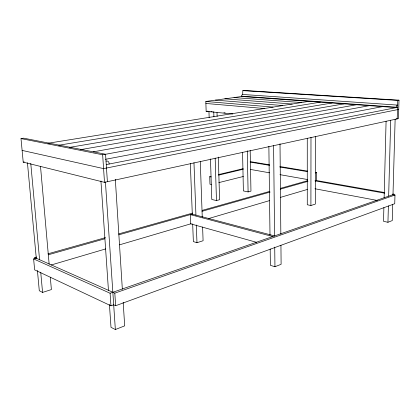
<?xml version="1.0" encoding="UTF-8"?>
<svg xmlns="http://www.w3.org/2000/svg" width="420" height="420" viewBox="0 0 420 420"><rect width="100%" height="100%" fill="white"/><g stroke="black" fill="none" stroke-linecap="round" stroke-linejoin="round"><path stroke-width="0.63" d="M307.267 138.175L307.277 204.75L310.91 205.517L310.984 137.309M315.514 136.547L315.341 204.094L310.91 205.517M315.399 172.41L316.691 172.625L316.669 180.563L315.404 180.925M383.88 207.59L383.528 221.335L387.944 222.269L392.254 220.573L392.716 204.241M384.132 197.773L386.085 121.18M387.944 222.269L388.39 205.916M388.652 196.103L390.705 120.215M392.978 195.095L395.136 119.311M242.676 94.458L397.378 105.084A1.916 1.013 -83.1 0 0 396.286 107.184L396.275 107.604L241.642 96.5L241.637 96.159A1.559 1.066 -85.2 0 1 242.676 94.458L242.834 90.636L244.141 90.463L399 100.165L398.454 118.608L104.507 182.338L23.215 162.136L21 138.584L23.714 138.175L105.562 154.234L107.394 181.713M392.989 194.659L394.984 195.011L394.732 203.721L115.652 305.718L113.683 304.805L110.948 305.797L34.645 269.866L33.621 258.925L36.199 258.195M399 100.165L397.74 100.401L397.205 118.876L396.175 118.792M109.426 304.453L110.995 327.317L115.348 329.537L124.688 325.862L123.186 302.311M270.181 248.992L270.391 265.335L274.948 266.737L281.111 264.311L280.938 245.301M34.865 258.83L34.75 257.549L114.812 293.149L394.984 195.011M33.621 258.925L110.093 293.233L394.217 194.229L392.931 194.003M37.417 270.491L39.291 290.74L42.572 292.415L51.392 289.574L50.3 277.195M192.675 223.892L193.363 241.595L196.975 242.702L203.091 240.734L202.608 226.994M51.03 265.036L105.683 248.918M119.506 244.844L191.121 223.724M208.709 218.537L269.645 200.571M280.324 197.421L307.335 189.457M34.75 257.549L36.645 257.014M48.011 253.811L105.488 237.626M118.75 233.893L192.649 213.082M202.125 210.41L269.708 191.378M280.445 188.354L307.603 180.705M48.179 254.809L104.927 238.76M118.802 234.838L192.575 213.98M202.031 211.302L270.128 192.045M280.219 189.194L307.96 181.351M315.42 172.972L316.691 172.625M210.478 158.944L211.78 199.479L216.468 200.576L219.587 199.726L218.332 157.101M242.56 152.345L243.39 190.927L248.099 191.914L250.955 191.132L250.189 150.476M218.862 182.611L243.432 176.458M211.302 184.506L209.969 184.228L209.722 176.699L210.987 176.395M218.563 174.578L243.201 168.677M218.636 175.14L243.28 169.218M398.727 109.415L103.577 168.614L22.113 150.407M106.255 164.593L397.541 107.352M106.024 161.149L106.549 161.049A2.877 2.347 -77.8 0 1 109.1 163.406L109.137 164.026M105.378 159.332L382.573 106.617M21 138.584L102.643 154.77L105.562 154.234M104.858 154.408L369.317 105.667M93.319 151.82L356.48 104.748M23.215 162.136L24.287 161.947M80.435 149.672L344.048 103.85M69.358 147.404L332 102.989M58.753 145.236L320.313 102.149M47.932 143.267L308.978 101.336M242.519 96.38L205.826 101.477L206.152 111.373L207.59 111.153M242.834 90.636L397.74 100.401M241.637 96.159L396.286 107.184M234.019 97.561L301.371 102.559M224.858 98.831L292.215 104.029M215.46 100.139L282.796 105.541M205.826 101.477L273.11 107.095M205.889 103.462L264.647 108.549M210.903 111.479L212.205 111.61M223.918 112.76L225.22 112.891M206.152 111.373L232.853 114.014M250.163 161.606L269.54 164.813M279.872 166.525L307.65 171.124M250.178 162.115L269.556 165.338M279.893 167.06L307.671 171.68M315.378 180.338L384.552 192.528M250.315 169.407L269.651 172.83M279.962 174.657L307.671 179.56M314.969 180.852L384.61 193.174M314.947 188.759L377.312 200.456M209.722 176.699L211.055 176.967M192.119 214.121L274.596 235.93M272.8 236.554L190.339 214.625L190.701 223.85L256.604 242.335M27.431 162.703L36.325 258.731M30.765 163.411L39.59 259.838M40.724 272.218L42.572 292.415M40.509 166.42L49.151 264.164M100.936 180.962L108.481 290.729M105.42 181.954L115.348 329.537M102.643 154.77L104.507 182.338M110.093 293.233L110.948 305.797M114.812 293.149L115.652 305.718M115.322 179.329L122.346 289.228M190.334 163.569L192.318 214.709M193.972 162.708L195.941 215.166M196.313 224.999L196.975 242.702M200.282 161.569L202.256 217.182M208.95 111.221L209.16 117.758M213.754 111.636L213.916 116.87M215.171 158.067L216.468 200.576M217.014 112.508L217.13 116.44M247.28 150.733L248.099 191.914M268.868 146.354L270.002 235.263M273.588 145.64L274.601 235.972M274.727 247.097L274.948 266.737M280.014 143.708L280.833 234.161"/></g></svg>
